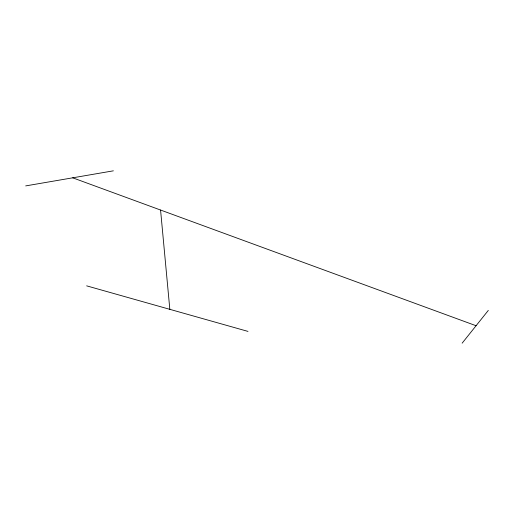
<?xml version="1.0" encoding="UTF-8"?>
<svg xmlns="http://www.w3.org/2000/svg" width="514" height="514" viewBox="0 0 514 514"><rect width="100%" height="100%" fill="white"/><g stroke="black" fill="none" stroke-linecap="round" stroke-linejoin="round"><path stroke-width="0.77" d="M462.15 343.172L488.3 310.411M25.7 185.901L113.376 170.828M86.648 285.848L247.999 331.408M72.705 177.818L476.073 325.728M160.567 210.04L169.832 309.338"/></g></svg>
